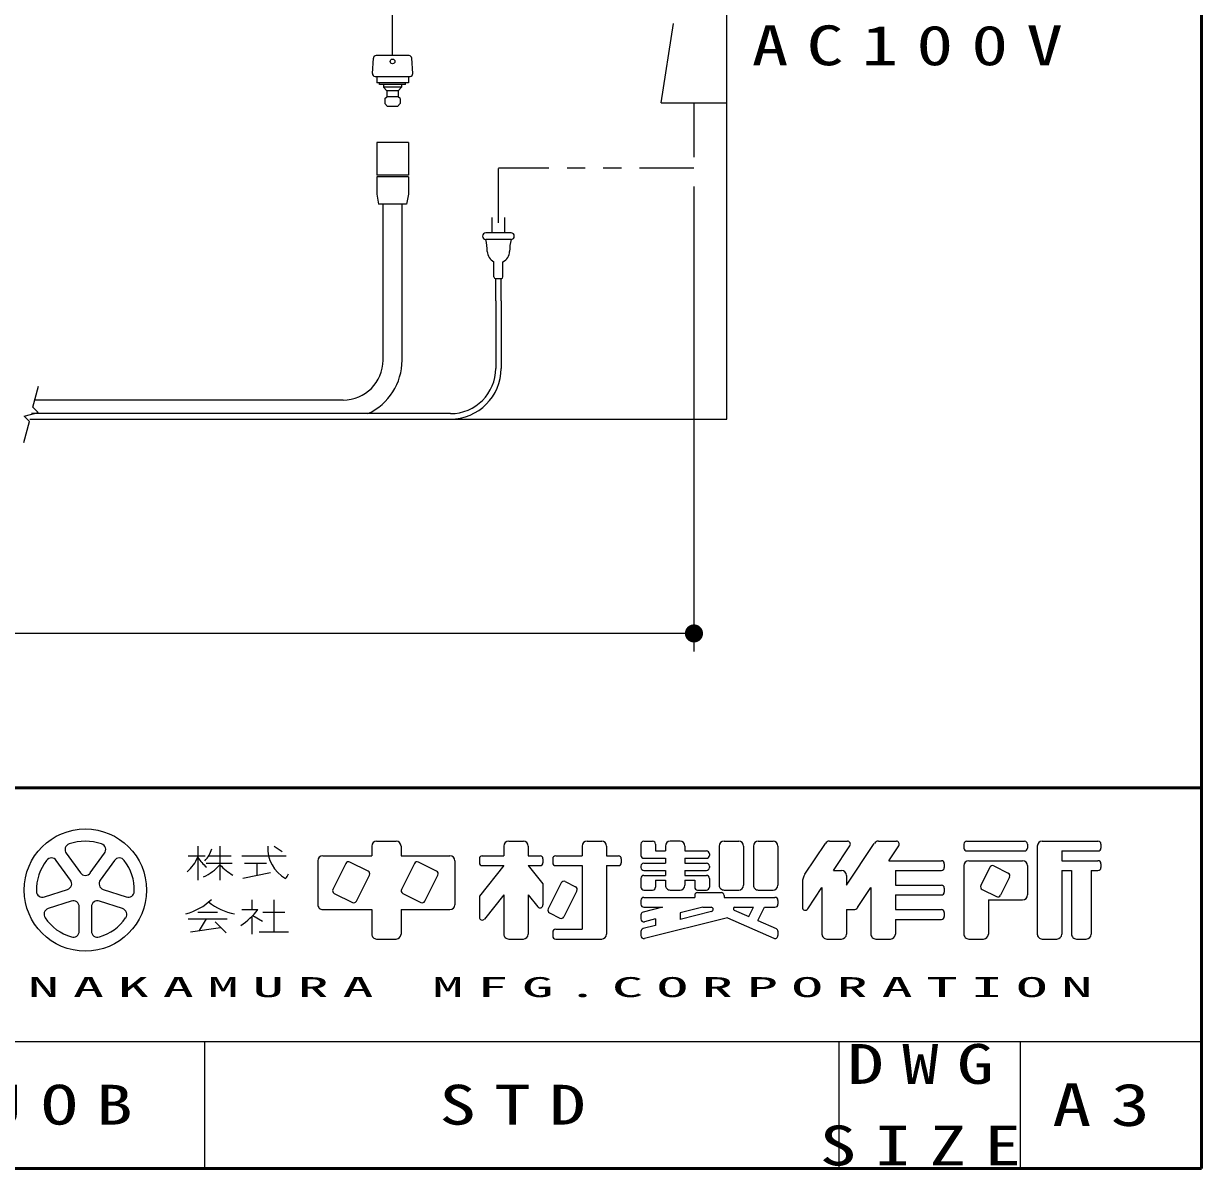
# Model space of a CAD drawing. Units: millimetres on the paper. Extents: x -385 to 420, y 0 to 267.
# Drawn here: x 355 to 420, y 0 to 63.2 of the extents above; entities that cross this region are included whole.
import ezdxf

# ---------------------------------------------------------------- set-up
doc = ezdxf.new("R2010")
doc.units = ezdxf.units.MM
doc.linetypes.add('USER3', pattern=[8, 3, -1, 1, -1, 1, -1])
doc.layers.add('1_20', color=7, linetype='Continuous', lineweight=25)
doc.layers.add('A3図枠', color=7, linetype='Continuous', lineweight=13)
doc.layers.add('図面プロファイル', color=7, linetype='Continuous')
doc.styles.add('ＭＳ ゴシック', font='')
doc.styles.get('ＭＳ ゴシック').set_extended_font_data('MS Gothic')

# ---------------------------------------------------------------- blocks, each defined once
blk = doc.blocks.new('filled_dot')
at = {"color": 0, "linetype": 'Continuous', "lineweight": -2, "const_width": 1.25}
blk.add_lwpolyline([(-0.625, 0, 1), (0.625, 0, 1)], format="xyb", close=True, dxfattribs=at)

msp = doc.modelspace()

# ---------------------------------------------------------------- linework, layer by layer
at = {"layer": '1_20'}
for p, q in [((393.814, 41.358), (393.814, 82.776)), ((390.191, 58.806), (390.871, 63.188)), ((390.191, 58.806), (393.814, 58.806)), ((374.85, 44.608), (374.85, 53.22)), ((375.9, 44.608), (375.9, 53.22)), ((381.067, 47.882), (381.067, 44.158)), ((381.367, 47.882), (381.367, 44.158)), ((372.65, 42.408), (355.641, 42.408)), ((378.567, 41.658), (355.449, 41.658)), ((355.372, 41.358), (393.814, 41.358))]:
    msp.add_line(p, q, dxfattribs=at)
at = {"layer": '1_20', "linetype": 'USER3', "lineweight": 13}
for p, q in [((375.375, 61.419), (375.375, 66.947)), ((392.003, 58.806), (392.003, 55.201)), ((381.217, 52.189), (381.217, 55.201)), ((392.003, 55.201), (381.217, 55.201))]:
    msp.add_line(p, q, dxfattribs=at)
at = {"layer": '1_20', "color": 131}
for p, q in [((374.26, 60.432), (374.315, 61.278)), ((376.285, 61.419), (374.465, 61.419)), ((376.49, 60.432), (376.435, 61.278)), ((374.41, 60.273), (376.34, 60.273)), ((374.5, 60.273), (374.5, 59.919)), ((376.25, 59.919), (374.5, 59.919)), ((374.662, 59.819), (374.662, 59.919)), ((376.088, 59.819), (374.662, 59.819)), ((374.875, 59.819), (374.875, 59.669)), ((375.875, 59.819), (375.875, 59.669)), ((376.088, 59.819), (376.088, 59.919)), ((376.25, 60.273), (376.25, 59.919)), ((375.875, 59.669), (374.875, 59.669)), ((374.875, 59.669), (375.061, 59.482)), ((374.95, 59.048), (375.061, 59.145)), ((375.689, 59.482), (375.061, 59.482)), ((375.061, 59.482), (375.061, 59.145)), ((375.689, 59.145), (375.061, 59.145)), ((375.875, 59.669), (375.689, 59.482)), ((375.689, 59.482), (375.689, 59.145)), ((375.8, 59.048), (375.689, 59.145)), ((374.95, 59.048), (374.95, 58.769)), ((375.1, 58.619), (374.95, 58.769)), ((375.65, 58.619), (375.1, 58.619)), ((375.65, 58.619), (375.8, 58.769)), ((375.8, 59.048), (375.8, 58.769)), ((376.25, 56.62), (374.5, 56.62)), ((374.5, 56.62), (374.5, 54.82)), ((376.25, 56.62), (376.25, 54.82)), ((376.25, 54.82), (374.5, 54.82)), ((376.25, 54.72), (374.5, 54.72)), ((374.5, 54.72), (374.5, 53.777)), ((376.25, 54.72), (376.25, 53.777)), ((374.5, 53.777), (374.609, 53.22)), ((376.25, 53.777), (376.141, 53.22)), ((376.141, 53.22), (374.609, 53.22))]:
    msp.add_line(p, q, dxfattribs=at)
at = {"layer": '1_20', "lineweight": 13}
for p, q in [((392.003, 54.201), (392.003, 28.528)), ((392.003, 29.528), (292.141, 29.528))]:
    msp.add_line(p, q, dxfattribs=at)
at = {"layer": '1_20', "color": 190}
for p, q in [((380.867, 51.637), (380.867, 52.487)), ((381.567, 51.637), (381.567, 52.487)), ((381.91, 51.637), (380.524, 51.637)), ((381.91, 51.273), (380.524, 51.273)), ((380.967, 49.204), (380.967, 50.041)), ((381.467, 49.204), (381.467, 50.041)), ((381.367, 49.104), (381.067, 49.104)), ((381.067, 47.882), (381.067, 49.104)), ((381.367, 47.882), (381.367, 49.104))]:
    msp.add_line(p, q, dxfattribs=at)
at = {"layer": '1_20'}
msp.add_lwpolyline([(355.041, 40.067), (355.34, 41.233), (355.054, 41.513), (355.825, 41.729), (355.539, 42.008), (355.838, 43.175)], dxfattribs=at)
at = {"layer": '1_20', "color": 131}
msp.add_circle((375.375, 61.096), 0.128, dxfattribs=at)
for centre, start, end in [((374.465, 61.269), 90, 176.28868), ((376.285, 61.269), 3.71132, 90), ((374.41, 60.423), 176.28868, 270), ((376.34, 60.423), 270, 3.71132)]:
    msp.add_arc(centre, 0.15, start, end, dxfattribs=at)
at = {"layer": '1_20', "color": 190}
for centre, radius, start, end in [((380.524, 51.455), 0.182, 90, 270), ((381.91, 51.455), 0.182, 270, 90), ((377.67, 50.602), 2.932, 0.21583, 13.22771), ((384.764, 50.602), 2.932, 166.77229, 179.78417), ((381.236, 50.615), 0.634, 180.21583, 244.91351), ((381.198, 50.615), 0.634, 295.08649, 359.78417), ((381.067, 49.204), 0.1, 180, 270), ((381.367, 49.204), 0.1, 270, 0)]:
    msp.add_arc(centre, radius, start, end, dxfattribs=at)
at = {"layer": '1_20'}
for centre, radius, start in [((372.65, 44.608), 2.2, 270), ((372.65, 44.608), 3.25, 294.81163), ((378.567, 44.158), 2.5, 270), ((378.567, 44.158), 2.8, 270)]:
    msp.add_arc(centre, radius, start, 0, dxfattribs=at)
at = {"layer": 'A3図枠', "lineweight": 50}
for p, q in [((420, 0), (420, 267)), ((35, 21), (420, 21)), ((35, 0), (420, 0))]:
    msp.add_line(p, q, dxfattribs=at)
at = {"layer": 'A3図枠', "lineweight": 25}
for p, q in [((364.639, 17.793), (364.639, 15.903)), ((365.854, 17.793), (365.854, 15.903)), ((369.281, 17.467), (368.84, 17.761)), ((364.099, 17.253), (365.044, 17.253)), ((365.231, 17.253), (366.475, 17.253)), ((367.069, 17.253), (369.499, 17.253)), ((365.085, 16.848), (366.529, 16.848)), ((367.111, 16.02), (368.647, 16.327)), ((367.204, 16.848), (368.419, 16.848)), ((367.879, 16.848), (367.879, 16.173)), ((367.609, 14.823), (367.609, 14.283)), ((368.824, 14.823), (368.824, 13.068)), ((364.099, 13.784), (366.259, 13.784)), ((364.639, 14.148), (365.719, 14.148)), ((365.101, 13.784), (364.711, 13.136)), ((367.069, 14.283), (367.949, 14.283)), ((367.609, 13.91), (367.609, 12.933)), ((367.66, 13.96), (368.204, 13.646)), ((368.217, 14.148), (369.432, 14.148)), ((364.235, 13.067), (365.887, 13.304)), ((365.584, 13.607), (366.19, 13.001)), ((368.014, 13.068), (369.634, 13.068)), ((365, 7), (365, 0))]:
    msp.add_line(p, q, dxfattribs=at)
at = {"layer": 'A3図枠'}
for p, q in [((374.224, 17.793), (374.224, 17.253)), ((374.494, 18.063), (375.574, 18.063)), ((375.844, 17.793), (375.844, 17.253)), ((381.514, 17.793), (381.514, 17.253)), ((381.784, 18.063), (382.594, 18.063)), ((382.864, 17.793), (382.864, 17.253)), ((385.834, 17.793), (385.834, 17.253)), ((386.104, 18.063), (386.914, 18.063)), ((387.184, 17.793), (387.184, 17.253)), ((389.074, 17.901), (389.074, 17.28)), ((389.236, 18.063), (389.722, 18.063)), ((389.884, 17.901), (389.884, 17.523)), ((390.424, 17.793), (390.424, 17.523)), ((391.234, 18.063), (390.694, 18.063)), ((391.504, 17.793), (391.504, 17.523)), ((393.394, 17.793), (393.394, 15.633)), ((393.664, 18.063), (394.474, 18.063)), ((394.744, 17.793), (394.744, 15.633)), ((395.284, 17.793), (395.284, 15.633)), ((395.554, 18.063), (396.364, 18.063)), ((396.634, 17.793), (396.634, 15.633)), ((398.12, 16.242), (399.254, 17.943)), ((399.479, 18.063), (400.471, 18.063)), ((399.694, 16.443), (400.606, 17.811)), ((400.414, 15.633), (401.954, 17.943)), ((402.179, 18.063), (403.171, 18.063)), ((402.754, 16.983), (403.306, 17.811)), ((406.894, 17.901), (406.894, 17.685)), ((407.056, 18.063), (410.242, 18.063)), ((410.404, 17.901), (410.404, 17.685)), ((410.944, 17.793), (410.944, 12.933)), ((411.214, 18.063), (414.292, 18.063)), ((414.454, 17.901), (414.454, 17.685)), ((357.61, 15.917), (356.825, 16.997)), ((357.371, 17.393), (358.156, 16.313)), ((358.702, 16.313), (359.487, 17.393)), ((360.033, 16.997), (359.248, 15.917)), ((371.254, 16.983), (371.254, 14.553)), ((371.524, 17.253), (374.224, 17.253)), ((374.025, 16.408), (373.019, 16.911)), ((375.844, 17.253), (378.544, 17.253)), ((377.805, 16.408), (376.799, 16.911)), ((378.814, 16.983), (378.814, 14.553)), ((380.164, 17.091), (380.164, 16.875)), ((380.326, 17.253), (381.514, 17.253)), ((382.864, 17.253), (383.512, 17.253)), ((383.674, 17.091), (383.674, 16.875)), ((384.214, 17.091), (384.214, 16.875)), ((384.376, 17.253), (385.834, 17.253)), ((387.184, 17.253), (387.832, 17.253)), ((387.994, 17.091), (387.994, 16.875)), ((389.236, 17.118), (390.424, 17.118)), ((389.884, 17.523), (390.424, 17.523)), ((390.424, 17.118), (390.424, 16.848)), ((391.504, 17.523), (392.692, 17.523)), ((391.504, 17.118), (392.692, 17.118)), ((391.504, 17.118), (391.504, 16.848)), ((392.854, 17.361), (392.854, 17.28)), ((402.754, 16.983), (405.652, 16.983)), ((407.056, 17.523), (410.242, 17.523)), ((407.164, 16.983), (410.134, 16.983)), ((412.294, 17.523), (412.294, 16.983)), ((412.294, 17.523), (414.292, 17.523)), ((412.294, 16.983), (414.292, 16.983)), ((372.802, 16.838), (372.082, 15.4)), ((376.582, 16.838), (375.862, 15.4)), ((381.514, 16.713), (380.164, 15.026)), ((380.326, 16.713), (381.514, 16.713)), ((382.864, 16.713), (383.674, 15.701)), ((382.864, 16.713), (383.512, 16.713)), ((384.376, 16.713), (385.834, 16.713)), ((385.834, 16.713), (385.834, 13.203)), ((387.184, 16.713), (387.184, 12.933)), ((387.184, 16.713), (387.832, 16.713)), ((389.074, 16.686), (389.074, 16.605)), ((389.236, 16.848), (390.424, 16.848)), ((389.236, 16.443), (390.424, 16.443)), ((390.424, 16.443), (390.424, 16.173)), ((391.504, 16.848), (392.692, 16.848)), ((391.504, 16.443), (392.692, 16.443)), ((391.504, 16.443), (391.504, 16.173)), ((392.854, 16.686), (392.854, 16.605)), ((399.694, 16.443), (400.144, 16.443)), ((403.114, 16.443), (405.652, 16.443)), ((403.114, 16.443), (403.114, 15.633)), ((405.814, 16.821), (405.814, 16.605)), ((406.894, 16.713), (406.894, 12.933)), ((408.334, 16.622), (407.83, 15.616)), ((408.551, 16.695), (409.341, 16.3)), ((410.404, 16.713), (410.404, 15.093)), ((412.294, 16.443), (412.834, 16.443)), ((412.294, 16.443), (412.294, 12.933)), ((412.834, 16.443), (412.834, 12.933)), ((413.914, 16.443), (414.292, 16.443)), ((413.914, 16.443), (413.914, 12.933)), ((414.454, 16.821), (414.454, 16.605)), ((373.378, 14.752), (374.098, 16.19)), ((377.158, 14.752), (377.878, 16.19)), ((383.674, 15.701), (383.674, 14.543)), ((384.682, 15.758), (383.962, 14.32)), ((384.899, 15.831), (385.473, 15.544)), ((389.074, 16.011), (389.074, 15.525)), ((389.236, 16.173), (390.424, 16.173)), ((389.884, 15.903), (390.424, 15.903)), ((389.884, 15.903), (389.884, 15.525)), ((390.424, 15.903), (390.424, 15.633)), ((391.504, 16.173), (392.692, 16.173)), ((391.504, 15.903), (391.504, 15.633)), ((391.504, 15.903), (392.044, 15.903)), ((392.044, 15.903), (392.044, 15.525)), ((392.854, 16.011), (392.854, 15.525)), ((397.984, 15.793), (397.984, 14.413)), ((400.414, 16.173), (400.414, 15.633)), ((403.114, 15.633), (405.652, 15.633)), ((409.414, 16.082), (408.91, 15.076)), ((356.172, 14.985), (357.441, 15.397)), ((359.417, 15.397), (360.687, 14.985)), ((372.155, 15.183), (373.161, 14.68)), ((375.935, 15.183), (376.941, 14.68)), ((380.164, 15.026), (380.164, 13.868)), ((381.514, 15.093), (380.453, 13.766)), ((381.514, 15.093), (381.514, 12.933)), ((382.864, 15.093), (383.386, 14.441)), ((382.864, 15.093), (382.864, 12.933)), ((385.546, 15.326), (384.826, 13.888)), ((389.236, 15.363), (389.722, 15.363)), ((389.236, 14.958), (392.044, 14.958)), ((390.694, 15.363), (391.234, 15.363)), ((392.044, 15.066), (392.044, 14.958)), ((392.206, 15.363), (392.692, 15.363)), ((392.206, 15.228), (393.502, 15.228)), ((393.664, 15.363), (394.474, 15.363)), ((393.664, 15.066), (393.664, 14.958)), ((393.664, 14.958), (396.472, 14.958)), ((395.554, 15.363), (396.364, 15.363)), ((398.281, 14.323), (399.064, 15.498)), ((399.064, 15.498), (399.064, 12.933)), ((401.034, 14.404), (401.764, 15.498)), ((401.764, 15.498), (401.764, 12.933)), ((403.114, 15.093), (403.114, 14.283)), ((403.114, 15.093), (405.652, 15.093)), ((405.814, 15.471), (405.814, 15.255)), ((407.903, 15.399), (408.693, 15.004)), ((357.65, 14.755), (356.38, 14.343)), ((358.092, 13.099), (358.092, 14.434)), ((358.767, 14.434), (358.767, 13.099)), ((360.478, 14.343), (359.208, 14.755)), ((389.074, 14.796), (389.074, 14.58)), ((390.26, 14.418), (389.197, 14.152)), ((389.236, 14.418), (390.26, 14.418)), ((392.487, 14.418), (391.234, 14.105)), ((392.487, 14.418), (392.947, 14.418)), ((394.262, 14.418), (395.288, 14.418)), ((395.032, 13.906), (395.288, 14.418)), ((395.526, 13.687), (395.892, 14.418)), ((395.892, 14.418), (396.472, 14.418)), ((396.634, 14.796), (396.634, 14.58)), ((408.244, 14.823), (408.244, 12.933)), ((408.244, 14.823), (410.134, 14.823)), ((371.524, 14.283), (374.224, 14.283)), ((374.224, 14.283), (374.224, 12.933)), ((375.844, 14.283), (378.544, 14.283)), ((375.844, 14.283), (375.844, 12.933)), ((384.035, 14.103), (384.609, 13.816)), ((389.074, 13.995), (389.074, 13.773)), ((393.85, 13.841), (389.275, 12.697)), ((389.884, 13.768), (389.275, 13.615)), ((389.884, 13.768), (389.884, 13.406)), ((392.977, 14.179), (391.234, 13.743)), ((391.234, 14.105), (391.234, 13.743)), ((393.85, 13.841), (396.406, 12.705)), ((394.229, 14.263), (395.032, 13.906)), ((395.526, 13.687), (396.538, 13.237)), ((400.414, 14.283), (400.81, 14.283)), ((400.414, 14.283), (400.414, 12.933)), ((403.114, 14.283), (405.652, 14.283)), ((403.114, 13.743), (403.114, 12.933)), ((403.114, 13.743), (405.652, 13.743)), ((405.814, 14.121), (405.814, 13.905)), ((384.214, 13.041), (384.214, 12.825)), ((384.376, 13.203), (385.834, 13.203)), ((389.074, 13.077), (389.074, 12.854)), ((389.884, 13.406), (389.197, 13.234)), ((396.634, 13.089), (396.634, 12.853)), ((374.494, 12.663), (375.574, 12.663)), ((381.784, 12.663), (382.594, 12.663)), ((384.376, 12.663), (386.914, 12.663)), ((399.334, 12.663), (400.144, 12.663)), ((402.034, 12.663), (402.844, 12.663)), ((407.164, 12.663), (407.974, 12.663)), ((411.214, 12.663), (412.024, 12.663)), ((413.104, 12.663), (413.644, 12.663)), ((410, 7), (410, 0))]:
    msp.add_line(p, q, dxfattribs=at)
at = {"layer": 'A3図枠', "color": 211, "lineweight": 25}
for p, q in [((177.5, 7), (420, 7)), ((400, 7), (400, 0))]:
    msp.add_line(p, q, dxfattribs=at)
at = {"layer": 'A3図枠'}
msp.add_circle((358.429, 15.363), 3.375, dxfattribs=at)
for centre, radius, start, end in [((357.644, 17.592), 0.338, 109.39847, 215.99997), ((358.429, 15.363), 2.7, 70.60155, 109.39847), ((359.214, 17.592), 0.338, 324, 70.60155), ((374.494, 17.793), 0.27, 89.99998, 179.99996), ((375.574, 17.793), 0.27, 0, 89.99998), ((381.784, 17.793), 0.27, 89.99998, 179.99996), ((382.594, 17.793), 0.27, 0, 89.99998), ((386.104, 17.793), 0.27, 89.99998, 179.99996), ((386.914, 17.793), 0.27, 0, 89.99998), ((389.236, 17.901), 0.162, 89.99998, 179.99996), ((389.722, 17.901), 0.162, 0, 89.99998), ((390.694, 17.793), 0.27, 89.99998, 179.99996), ((391.234, 17.793), 0.27, 0, 89.99998), ((393.664, 17.793), 0.27, 89.99998, 179.99996), ((394.474, 17.793), 0.27, 0, 89.99998), ((395.554, 17.793), 0.27, 89.99998, 179.99996), ((396.364, 17.793), 0.27, 0, 89.99998), ((399.479, 17.793), 0.27, 89.99998, 146.30984), ((400.471, 17.901), 0.162, 326.31015, 89.99998), ((402.179, 17.793), 0.27, 89.99998, 146.3098), ((403.171, 17.901), 0.162, 326.31003, 89.99998), ((407.056, 17.901), 0.162, 89.99998, 179.99996), ((407.056, 17.685), 0.162, 179.99998, 270.00002), ((410.242, 17.901), 0.162, 0, 89.99998), ((410.242, 17.685), 0.162, 270.00002, 0), ((411.214, 17.793), 0.27, 89.99998, 179.99996), ((414.292, 17.901), 0.162, 0, 89.99998), ((414.292, 17.685), 0.162, 270.00002, 0), ((358.429, 15.363), 2.7, 142.60154, 181.39846), ((356.552, 16.798), 0.338, 35.99999, 142.60154), ((360.306, 16.798), 0.338, 37.39846, 143.99995), ((358.429, 15.363), 2.7, 358.60155, 37.39847), ((371.524, 16.983), 0.27, 89.99998, 179.99996), ((372.946, 16.766), 0.162, 63.43492, 153.43499), ((376.726, 16.766), 0.162, 63.43492, 153.43499), ((378.544, 16.983), 0.27, 0, 89.99998), ((380.326, 17.091), 0.162, 89.99998, 179.99996), ((383.512, 17.091), 0.162, 0, 89.99998), ((384.376, 17.091), 0.162, 89.99998, 179.99996), ((387.832, 17.091), 0.162, 0, 89.99998), ((389.236, 17.28), 0.162, 179.99998, 270.00002), ((392.692, 17.361), 0.162, 0, 89.99998), ((392.692, 17.28), 0.162, 270.00002, 0), ((405.652, 16.821), 0.162, 0, 89.99998), ((407.164, 16.713), 0.27, 89.99998, 179.99996), ((410.134, 16.713), 0.27, 0, 89.99998), ((414.292, 16.821), 0.162, 0, 89.99998), ((358.429, 16.512), 0.338, 215.99998, 324), ((373.953, 16.263), 0.162, 333.4349, 63.43487), ((377.733, 16.263), 0.162, 333.4349, 63.43487), ((380.326, 16.875), 0.162, 179.99998, 270.00002), ((383.512, 16.875), 0.162, 270.00002, 0), ((384.376, 16.875), 0.162, 179.99998, 270.00002), ((387.832, 16.875), 0.162, 270.00002, 0), ((389.236, 16.686), 0.162, 89.99998, 179.99996), ((389.236, 16.605), 0.162, 179.99998, 270.00002), ((392.692, 16.686), 0.162, 0, 89.99998), ((392.692, 16.605), 0.162, 270.00002, 0), ((400.144, 16.173), 0.27, 0, 89.99998), ((405.652, 16.605), 0.162, 270.00002, 0), ((408.478, 16.55), 0.162, 63.43447, 153.43474), ((409.269, 16.155), 0.162, 333.43484, 63.43447), ((414.292, 16.605), 0.162, 270.00002, 0), ((357.337, 15.718), 0.338, 287.99998, 35.99999), ((359.521, 15.718), 0.338, 143.99996, 251.99999), ((384.826, 15.686), 0.162, 63.43487, 153.43498), ((389.236, 16.011), 0.162, 89.99998, 179.99996), ((390.694, 15.633), 0.27, 179.99998, 270.00002), ((391.234, 15.633), 0.27, 270.00002, 0), ((392.692, 16.011), 0.162, 0, 89.99998), ((393.664, 15.633), 0.27, 179.99998, 270.00002), ((394.474, 15.633), 0.27, 270.00002, 0), ((395.554, 15.633), 0.27, 179.99998, 270.00002), ((396.364, 15.633), 0.27, 270.00002, 0), ((398.794, 15.793), 0.81, 146.30999, 179.99996), ((405.652, 15.471), 0.162, 0, 89.99998), ((407.975, 15.544), 0.162, 153.43517, 243.43529), ((356.067, 15.306), 0.338, 181.39848, 287.99997), ((360.791, 15.306), 0.338, 252.00001, 358.60156), ((372.227, 15.328), 0.162, 153.43495, 243.43485), ((376.007, 15.328), 0.162, 153.43495, 243.43485), ((385.401, 15.399), 0.162, 333.43492, 63.43493), ((389.236, 15.525), 0.162, 179.99998, 270.00002), ((389.236, 14.796), 0.162, 89.99998, 179.99996), ((389.722, 15.525), 0.162, 270.00002, 0), ((392.206, 15.525), 0.162, 179.99998, 270.00002), ((392.206, 15.066), 0.162, 89.99998, 179.99996), ((392.692, 15.525), 0.162, 270.00002, 0), ((393.502, 15.066), 0.162, 0, 89.99998), ((396.472, 14.796), 0.162, 0, 89.99998), ((405.652, 15.255), 0.162, 270.00002, 0), ((408.766, 15.149), 0.162, 243.43534, 333.43491), ((410.134, 15.093), 0.27, 270.00002, 0), ((356.484, 14.022), 0.338, 107.99999, 214.60154), ((357.754, 14.434), 0.338, 359.99997, 107.99999), ((359.104, 14.434), 0.338, 71.99997, 179.99999), ((360.374, 14.022), 0.338, 325.39847, 71.99996), ((371.524, 14.553), 0.27, 179.99998, 270.00002), ((373.234, 14.825), 0.162, 243.43498, 333.43496), ((377.014, 14.825), 0.162, 243.43498, 333.43496), ((378.544, 14.553), 0.27, 270.00002, 0), ((383.512, 14.543), 0.162, 218.65962, 0), ((384.107, 14.248), 0.162, 153.43487, 243.4348), ((389.236, 14.58), 0.162, 179.99998, 270.00002), ((392.947, 14.297), 0.121, 284.0365, 89.99998), ((394.262, 14.337), 0.081, 89.99998, 246.03817), ((396.472, 14.58), 0.162, 270.00002, 0), ((398.146, 14.413), 0.162, 179.99998, 326.30997), ((400.81, 14.553), 0.27, 270.00002, 326.31002), ((358.429, 15.363), 2.7, 214.60156, 253.39848), ((358.429, 15.363), 2.7, 286.60155, 325.39847), ((380.326, 13.868), 0.162, 179.99998, 321.34037), ((384.682, 13.961), 0.162, 243.43487, 333.43498), ((389.236, 13.995), 0.162, 104.03614, 179.99996), ((389.236, 13.773), 0.162, 179.99998, 284.03612), ((405.652, 14.121), 0.162, 0, 89.99998), ((405.652, 13.905), 0.162, 270.00002, 0), ((357.754, 13.099), 0.338, 253.39847, 359.99997), ((359.104, 13.099), 0.338, 179.99999, 286.60154), ((384.376, 13.041), 0.162, 89.99998, 179.99996), ((389.236, 13.077), 0.162, 104.03614, 179.99996), ((396.472, 13.089), 0.162, 0, 66.03701), ((374.494, 12.933), 0.27, 179.99998, 270.00002), ((375.574, 12.933), 0.27, 270.00002, 0), ((381.784, 12.933), 0.27, 179.99998, 270.00002), ((382.594, 12.933), 0.27, 270.00002, 0), ((384.376, 12.825), 0.162, 179.99998, 270.00002), ((386.914, 12.933), 0.27, 270.00002, 0), ((389.236, 12.854), 0.162, 179.99998, 284.03612), ((396.472, 12.853), 0.162, 246.03699, 0), ((399.334, 12.933), 0.27, 179.99998, 270.00002), ((400.144, 12.933), 0.27, 270.00002, 0), ((402.034, 12.933), 0.27, 179.99998, 270.00002), ((402.844, 12.933), 0.27, 270.00002, 0), ((407.164, 12.933), 0.27, 179.99998, 270.00002), ((407.974, 12.933), 0.27, 270.00002, 0), ((411.214, 12.933), 0.27, 179.99998, 270.00002), ((412.024, 12.933), 0.27, 270.00002, 0), ((413.104, 12.933), 0.27, 179.99998, 270.00002), ((413.644, 12.933), 0.27, 270.00002, 0)]:
    msp.add_arc(centre, radius, start, end, dxfattribs=at)
at = {"layer": 'A3図枠', "lineweight": 25}
for centre, radius, start, end in [((363.998, 18.047), 1.467, 313.72108, 343.54317), ((370.437, 17.694), 1.953, 177.09472, 240.51891), ((362.534, 18.084), 2.285, 311.36185, 337.13638), ((366.617, 18.427), 2.345, 212.50346, 230.00631), ((363.626, 18.818), 3.034, 295.86917, 317.23867), ((368.082, 18.818), 3.034, 222.76131, 240.10806), ((368.46, 16.805), 1.299, 321.42112, 334.8249), ((363.102, 17.257), 3.32, 285.11261, 313.40619), ((367.23, 17.194), 3.192, 231.17281, 259.75506), ((364.34, 17.226), 4.657, 304.87257, 320.80411)]:
    msp.add_arc(centre, radius, start, end, dxfattribs=at)

# ---------------------------------------------------------------- block references
at = {"layer": '1_20', "lineweight": 13, "xscale": 0.4, "yscale": 0.4, "rotation": 180}
msp.add_blockref('filled_dot', (392.003, 29.528), dxfattribs=at)

# ---------------------------------------------------------------- texts
at = {"layer": '1_20', "insert": (395.192, 61.966), "char_height": 2.199, "attachment_point": 4, "style": 'ＭＳ ゴシック'}
msp.add_mtext('\\T1.5;\\W1.35;AC100V', dxfattribs=at)
at = {"layer": 'A3図枠', "color": 4, "attachment_point": 5, "style": 'ＭＳ ゴシック'}
for s, insert, char_height in [('\\T1.44;\\W2.3;NAKAMURA\\~MFG.CORPORATION', (385, 10), 1.1), ('\\T1.5;\\W1.35;JOB', (357.5, 3.5), 2.199), ('\\T1.5;\\W1.35;A3', (415, 3.5), 2.346)]:
    msp.add_mtext(s, dxfattribs=dict(at, insert=insert, char_height=char_height))
at = {"layer": 'A3図枠', "char_height": 2.199, "attachment_point": 5, "style": 'ＭＳ ゴシック'}
for s, insert in [('\\T1.5;\\W1.35;DWG', (405, 5.75)), ('\\T1.5;\\W1.35;SIZE', (405, 1.25))]:
    msp.add_mtext(s, dxfattribs=dict(at, insert=insert))
at = {"layer": '図面プロファイル', "insert": (382.5, 3.5), "char_height": 2.199, "attachment_point": 5, "style": 'ＭＳ ゴシック'}
msp.add_mtext('\\T1.5;\\W1.35;STD', dxfattribs=at)

doc.saveas('drawing.dxf')
